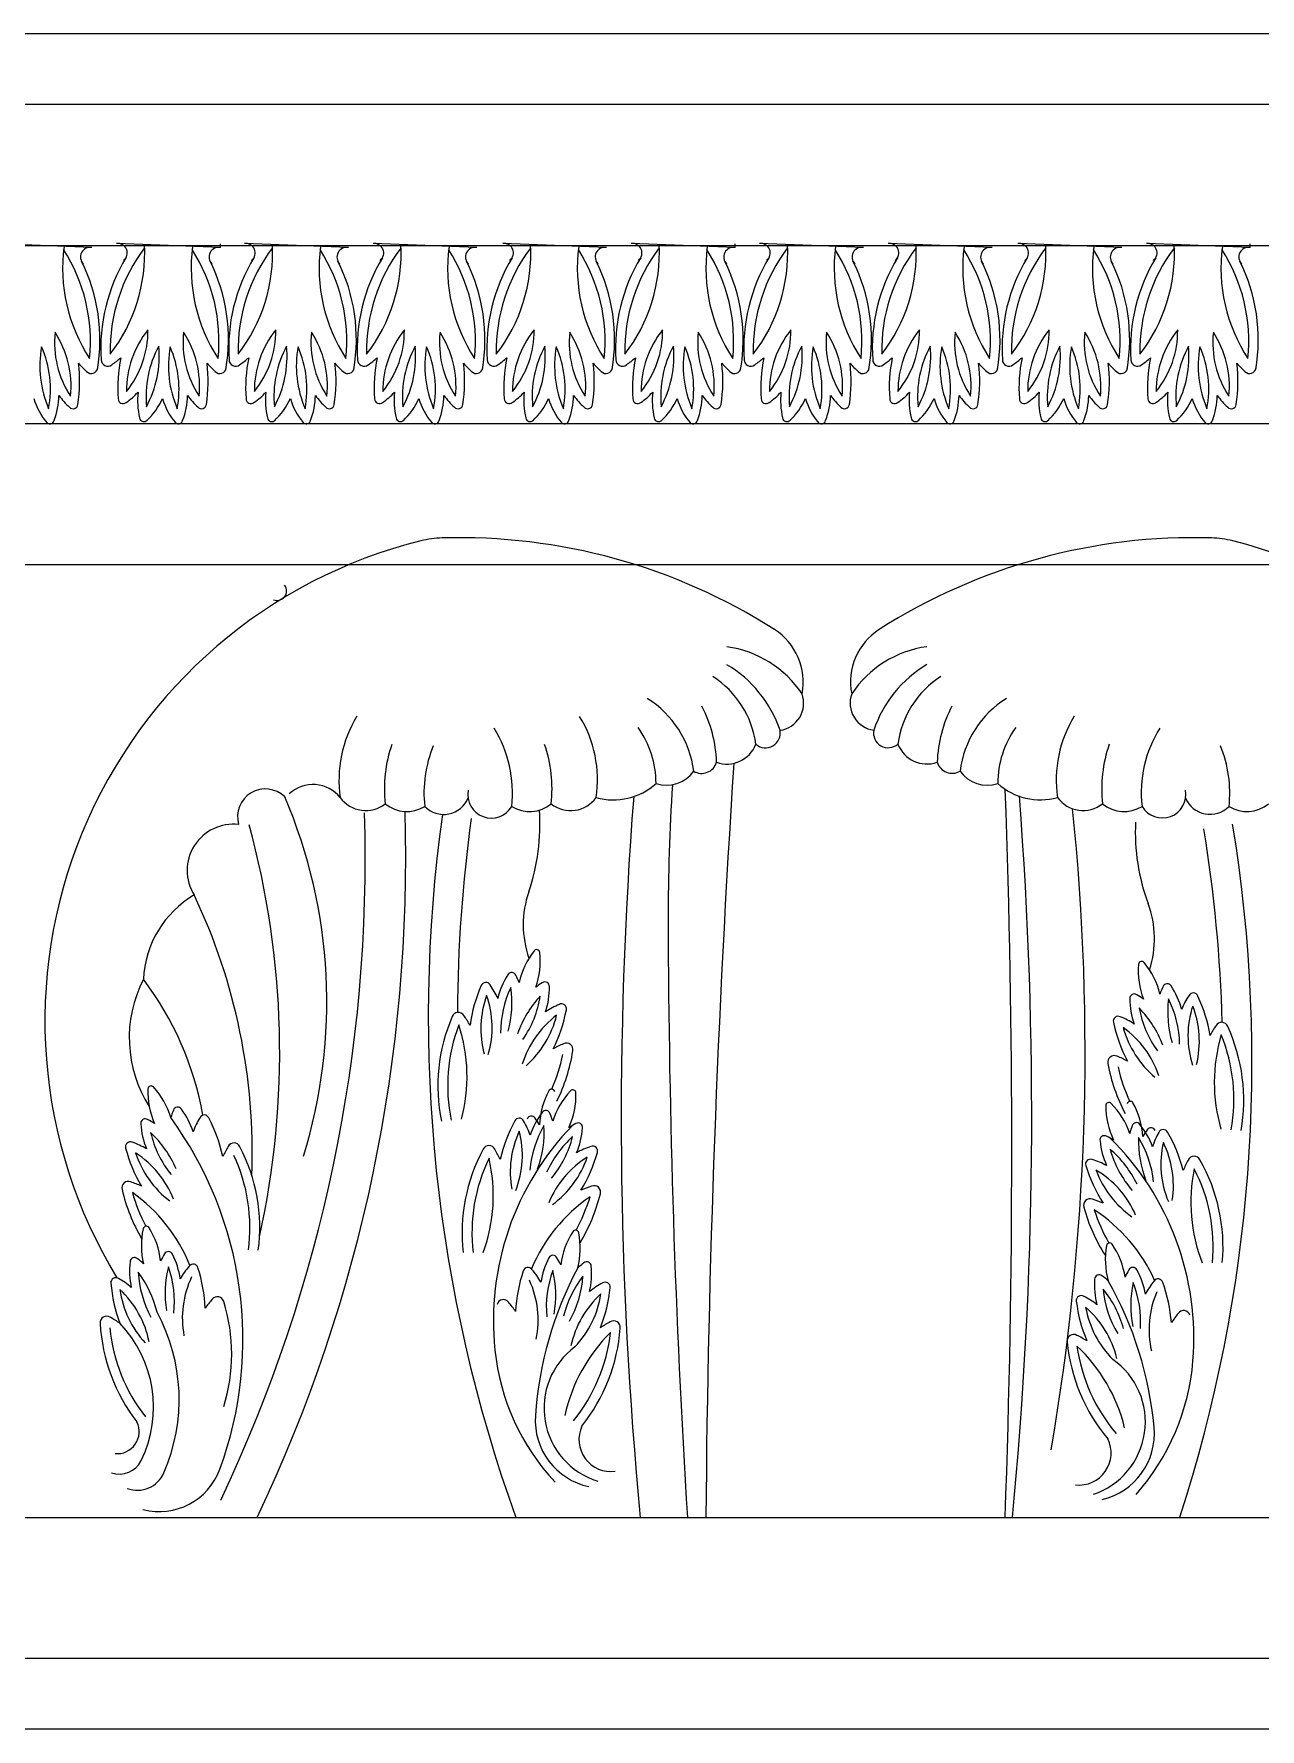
# Model space of a CAD drawing. Header units: millimetres. Extents: x 1155 to 2227, y 540 to 1342.
# Drawn here: x 1205.13 to 1213.81, y 1127.78 to 1139.79 of the extents above; entities that cross this region are included whole.
import ezdxf

# ---------------------------------------------------------------- set-up
doc = ezdxf.new("R2010")
doc.units = ezdxf.units.MM

msp = doc.modelspace()

# ---------------------------------------------------------------- linework, layer by layer
at = {"color": 0}
for p, q in [((1286.8599, 1139.79286), (1195.524, 1139.79286)), ((1286.8599, 1139.29286), (1195.524, 1139.29286)), ((1205.54381, 1138.27929), (1204.80847, 1138.30854)), ((1206.45395, 1138.27929), (1205.71862, 1138.30854)), ((1206.45395, 1138.27929), (1206.45395, 1138.30549)), ((1207.3594, 1138.27929), (1206.62406, 1138.30854)), ((1208.26955, 1138.27929), (1207.53421, 1138.30854)), ((1209.18782, 1138.27929), (1208.45249, 1138.30854)), ((1210.09797, 1138.27929), (1209.36263, 1138.30854)), ((1210.09797, 1138.27929), (1210.09797, 1138.30549)), ((1211.00638, 1138.27929), (1210.27105, 1138.30854)), ((1211.91653, 1138.27929), (1211.18119, 1138.30854)), ((1212.83481, 1138.27929), (1212.09947, 1138.30854)), ((1213.74496, 1138.27929), (1213.00962, 1138.30854)), ((1213.74496, 1138.27929), (1213.74496, 1138.30549)), ((1191.18811, 1138.29286), (1286.8599, 1138.29286)), ((1286.56671, 1137.03106), (1195.524, 1137.03106)), ((1285.37335, 1136.03106), (1195.524, 1136.03106)), ((1193.524, 1129.28421), (1284.524, 1129.28421)), ((1284.524, 1128.28421), (1195.524, 1128.28421)), ((1284.524, 1127.78421), (1195.524, 1127.78421))]:
    msp.add_line(p, q, dxfattribs=at)
for centre, radius, start, end in [((1204.74415, 1138.24108), 1.17348, 322.338153, 2.911539), ((1205.72645, 1138.24135), 0.06764, 308.808269, 96.651525), ((1205.6496, 1138.24108), 1.17348, 322.338153, 2.911539), ((1206.6319, 1138.24135), 0.06764, 308.808269, 96.651525), ((1206.55974, 1138.24108), 1.17348, 322.338153, 2.911539), ((1207.54205, 1138.24135), 0.06764, 308.808269, 96.651525), ((1207.47802, 1138.24108), 1.17348, 322.338153, 2.911539), ((1208.46032, 1138.24135), 0.06764, 308.808269, 96.651525), ((1208.38817, 1138.24108), 1.17348, 322.338153, 2.911539), ((1209.37047, 1138.24135), 0.06764, 308.808269, 96.651525), ((1209.29658, 1138.24108), 1.17348, 322.338153, 2.911539), ((1210.27888, 1138.24135), 0.06764, 308.808269, 96.651525), ((1210.20673, 1138.24108), 1.17348, 322.338153, 2.911539), ((1211.18903, 1138.24135), 0.06764, 308.808269, 96.651525), ((1211.125, 1138.24108), 1.17348, 322.338153, 2.911539), ((1212.1073, 1138.24135), 0.06764, 308.808269, 96.651525), ((1212.03515, 1138.24108), 1.17348, 322.338153, 2.911539), ((1213.01745, 1138.24135), 0.06764, 308.808269, 96.651525), ((1206.50984, 1138.13466), 1.17348, 172.533501, 213.106886), ((1204.33094, 1137.61656), 1.20222, 354.134464, 32.616414), ((1205.53066, 1138.21294), 0.06764, 78.793514, 226.636771), ((1204.35444, 1137.62784), 1.24608, 350.212577, 26.491345), ((1206.85249, 1137.56469), 1.24608, 148.953694, 183.710827), ((1206.87502, 1137.55158), 1.20222, 142.828625, 181.310575), ((1207.41999, 1138.13466), 1.17348, 172.533501, 213.106886), ((1205.24109, 1137.61656), 1.20222, 354.134464, 32.616414), ((1206.44081, 1138.21294), 0.06764, 78.793514, 226.636771), ((1205.26459, 1137.62784), 1.24608, 350.212577, 26.491345), ((1207.75793, 1137.56469), 1.24608, 148.953694, 183.710827), ((1207.78046, 1137.55158), 1.20222, 142.828625, 181.310575), ((1208.32543, 1138.13466), 1.17348, 172.533501, 213.106886), ((1206.14654, 1137.61656), 1.20222, 354.134464, 32.616414), ((1207.34625, 1138.21294), 0.06764, 78.793514, 226.636771), ((1206.17004, 1137.62784), 1.24608, 350.212577, 26.491345), ((1208.66808, 1137.56469), 1.24608, 148.953694, 183.710827), ((1208.69061, 1137.55158), 1.20222, 142.828625, 181.310575), ((1209.23558, 1138.13466), 1.17348, 172.533501, 213.106886), ((1207.05669, 1137.61656), 1.20222, 354.134464, 32.616414), ((1208.2564, 1138.21294), 0.06764, 78.793514, 226.636771), ((1207.08018, 1137.62784), 1.24608, 350.212577, 26.491345), ((1209.58636, 1137.56469), 1.24608, 148.953694, 183.710827), ((1209.60889, 1137.55158), 1.20222, 142.828625, 181.310575), ((1210.15386, 1138.13466), 1.17348, 172.533501, 213.106886), ((1207.97496, 1137.61656), 1.20222, 354.134464, 32.616414), ((1209.17468, 1138.21294), 0.06764, 78.793514, 226.636771), ((1207.99846, 1137.62784), 1.24608, 350.212577, 26.491345), ((1210.49651, 1137.56469), 1.24608, 148.953694, 183.710827), ((1210.51903, 1137.55158), 1.20222, 142.828625, 181.310575), ((1211.064, 1138.13466), 1.17348, 172.533501, 213.106886), ((1208.88511, 1137.61656), 1.20222, 354.134464, 32.616414), ((1210.08483, 1138.21294), 0.06764, 78.793514, 226.636771), ((1208.90861, 1137.62784), 1.24608, 350.212577, 26.491345), ((1211.40492, 1137.56469), 1.24608, 148.953694, 183.710827), ((1211.42745, 1137.55158), 1.20222, 142.828625, 181.310575), ((1211.97242, 1138.13466), 1.17348, 172.533501, 213.106886), ((1209.79352, 1137.61656), 1.20222, 354.134464, 32.616414), ((1210.99324, 1138.21294), 0.06764, 78.793514, 226.636771), ((1209.81702, 1137.62784), 1.24608, 350.212577, 26.491345), ((1212.31507, 1137.56469), 1.24608, 148.953694, 183.710827), ((1212.33759, 1137.55158), 1.20222, 142.828625, 181.310575), ((1212.88256, 1138.13466), 1.17348, 172.533501, 213.106886), ((1210.70367, 1137.61656), 1.20222, 354.134464, 32.616414), ((1211.90339, 1138.21294), 0.06764, 78.793514, 226.636771), ((1210.72717, 1137.62784), 1.24608, 350.212577, 26.491345), ((1213.23334, 1137.56469), 1.24608, 148.953694, 183.710827), ((1213.25587, 1137.55158), 1.20222, 142.828625, 181.310575), ((1213.80084, 1138.13466), 1.17348, 172.533501, 213.106886), ((1211.62195, 1137.61656), 1.20222, 354.134464, 32.616414), ((1212.82166, 1138.21294), 0.06764, 78.793514, 226.636771), ((1211.64544, 1137.62784), 1.24608, 350.212577, 26.491345), ((1214.14349, 1137.56469), 1.24608, 148.953694, 183.710827), ((1214.16602, 1137.55158), 1.20222, 142.828625, 181.310575), ((1214.71099, 1138.13466), 1.17348, 172.533501, 213.106886), ((1212.53209, 1137.61656), 1.20222, 354.134464, 32.616414), ((1213.73181, 1138.21294), 0.06764, 78.793514, 226.636771), ((1212.55559, 1137.62784), 1.24608, 350.212577, 26.491345), ((1205.96582, 1137.60614), 0.6872, 173.917899, 213.454547), ((1204.69551, 1137.2968), 0.70041, 354.305939, 33.066507), ((1206.47712, 1137.26398), 0.68897, 141.194716, 180.264169), ((1205.26697, 1137.68707), 0.67331, 320.721264, 0.73762), ((1206.67409, 1137.22481), 0.74727, 151.615017, 185.582713), ((1205.26446, 1137.50907), 0.75554, 331.806464, 5.391265), ((1206.87597, 1137.60614), 0.6872, 173.917899, 213.454547), ((1205.60566, 1137.2968), 0.70041, 354.305939, 33.066507), ((1206.17241, 1137.68707), 0.67331, 320.721264, 0.73762), ((1207.38256, 1137.26398), 0.68897, 141.194716, 180.264169), ((1207.57953, 1137.22481), 0.74727, 151.615017, 185.582713), ((1206.1699, 1137.50907), 0.75554, 331.806464, 5.391265), ((1207.78141, 1137.60614), 0.6872, 173.917899, 213.454547), ((1206.51111, 1137.2968), 0.70041, 354.305939, 33.066507), ((1207.08256, 1137.68707), 0.67331, 320.721264, 0.73762), ((1208.29271, 1137.26398), 0.68897, 141.194716, 180.264169), ((1208.48968, 1137.22481), 0.74727, 151.615017, 185.582713), ((1207.08005, 1137.50907), 0.75554, 331.806464, 5.391265), ((1208.69156, 1137.60614), 0.6872, 173.917899, 213.454547), ((1207.42126, 1137.2968), 0.70041, 354.305939, 33.066507), ((1209.21099, 1137.26398), 0.68897, 141.194716, 180.264169), ((1208.00084, 1137.68707), 0.67331, 320.721264, 0.73762), ((1209.40796, 1137.22481), 0.74727, 151.615017, 185.582713), ((1207.99832, 1137.50907), 0.75554, 331.806464, 5.391265), ((1209.60984, 1137.60614), 0.6872, 173.917899, 213.454547), ((1208.33953, 1137.2968), 0.70041, 354.305939, 33.066507), ((1210.12114, 1137.26398), 0.68897, 141.194716, 180.264169), ((1208.91098, 1137.68707), 0.67331, 320.721264, 0.73762), ((1210.31811, 1137.22481), 0.74727, 151.615017, 185.582713), ((1208.90847, 1137.50907), 0.75554, 331.806464, 5.391265), ((1210.51999, 1137.60614), 0.6872, 173.917899, 213.454547), ((1209.24968, 1137.2968), 0.70041, 354.305939, 33.066507), ((1211.02955, 1137.26398), 0.68897, 141.194716, 180.264169), ((1209.8194, 1137.68707), 0.67331, 320.721264, 0.73762), ((1211.22652, 1137.22481), 0.74727, 151.615017, 185.582713), ((1209.81689, 1137.50907), 0.75554, 331.806464, 5.391265), ((1211.4284, 1137.60614), 0.6872, 173.917899, 213.454547), ((1210.15809, 1137.2968), 0.70041, 354.305939, 33.066507), ((1211.9397, 1137.26398), 0.68897, 141.194716, 180.264169), ((1210.72955, 1137.68707), 0.67331, 320.721264, 0.73762), ((1212.13667, 1137.22481), 0.74727, 151.615017, 185.582713), ((1210.72703, 1137.50907), 0.75554, 331.806464, 5.391265), ((1212.33855, 1137.60614), 0.6872, 173.917899, 213.454547), ((1211.06824, 1137.2968), 0.70041, 354.305939, 33.066507), ((1212.85797, 1137.26398), 0.68897, 141.194716, 180.264169), ((1211.64782, 1137.68707), 0.67331, 320.721264, 0.73762), ((1213.05494, 1137.22481), 0.74727, 151.615017, 185.582713), ((1211.64531, 1137.50907), 0.75554, 331.806464, 5.391265), ((1213.25682, 1137.60614), 0.6872, 173.917899, 213.454547), ((1211.98652, 1137.2968), 0.70041, 354.305939, 33.066507), ((1213.76812, 1137.26398), 0.68897, 141.194716, 180.264169), ((1212.55797, 1137.68707), 0.67331, 320.721264, 0.73762), ((1213.96509, 1137.22481), 0.74727, 151.615017, 185.582713), ((1212.55546, 1137.50907), 0.75554, 331.806464, 5.391265), ((1214.16697, 1137.60614), 0.6872, 173.917899, 213.454547), ((1212.89666, 1137.2968), 0.70041, 354.305939, 33.066507), ((1205.94728, 1137.44116), 0.77193, 169.883681, 203.126708), ((1204.49773, 1137.27588), 0.7524, 349.439058, 23.57133), ((1205.65464, 1137.48416), 0.04562, 180.140306, 310.20326), ((1205.30749, 1137.99913), 0.66642, 304.40951, 311.393385), ((1206.7781, 1137.28681), 1.05163, 168.349147, 184.310128), ((1206.85743, 1137.44116), 0.77193, 169.883681, 203.126708), ((1205.40787, 1137.27588), 0.7524, 349.439058, 23.57133), ((1206.56009, 1137.48416), 0.04562, 180.140306, 310.20326), ((1206.21293, 1137.99913), 0.66642, 304.40951, 311.393385), ((1207.68355, 1137.28681), 1.05163, 168.349147, 184.310128), ((1207.76287, 1137.44116), 0.77193, 169.883681, 203.126708), ((1206.31332, 1137.27588), 0.7524, 349.439058, 23.57133), ((1207.47024, 1137.48416), 0.04562, 180.140306, 310.20326), ((1207.12308, 1137.99913), 0.66642, 304.40951, 311.393385), ((1208.5937, 1137.28681), 1.05163, 168.349147, 184.310128), ((1208.67302, 1137.44116), 0.77193, 169.883681, 203.126708), ((1207.22347, 1137.27588), 0.7524, 349.439058, 23.57133), ((1208.38851, 1137.48416), 0.04562, 180.140306, 310.20326), ((1208.04136, 1137.99913), 0.66642, 304.40951, 311.393385), ((1209.51197, 1137.28681), 1.05163, 168.349147, 184.310128), ((1209.59129, 1137.44116), 0.77193, 169.883681, 203.126708), ((1208.14174, 1137.27588), 0.7524, 349.439058, 23.57133), ((1209.29866, 1137.48416), 0.04562, 180.140306, 310.20326), ((1208.95151, 1137.99913), 0.66642, 304.40951, 311.393385), ((1210.42212, 1137.28681), 1.05163, 168.349147, 184.310128), ((1210.50144, 1137.44116), 0.77193, 169.883681, 203.126708), ((1209.05189, 1137.27588), 0.7524, 349.439058, 23.57133), ((1210.20707, 1137.48416), 0.04562, 180.140306, 310.20326), ((1209.85992, 1137.99913), 0.66642, 304.40951, 311.393385), ((1211.33053, 1137.28681), 1.05163, 168.349147, 184.310128), ((1211.40986, 1137.44116), 0.77193, 169.883681, 203.126708), ((1209.96031, 1137.27588), 0.7524, 349.439058, 23.57133), ((1211.11722, 1137.48416), 0.04562, 180.140306, 310.20326), ((1210.77007, 1137.99913), 0.66642, 304.40951, 311.393385), ((1212.24068, 1137.28681), 1.05163, 168.349147, 184.310128), ((1212.32, 1137.44116), 0.77193, 169.883681, 203.126708), ((1210.87045, 1137.27588), 0.7524, 349.439058, 23.57133), ((1212.03549, 1137.48416), 0.04562, 180.140306, 310.20326), ((1211.68834, 1137.99913), 0.66642, 304.40951, 311.393385), ((1213.15896, 1137.28681), 1.05163, 168.349147, 184.310128), ((1213.23828, 1137.44116), 0.77193, 169.883681, 203.126708), ((1211.78873, 1137.27588), 0.7524, 349.439058, 23.57133), ((1212.94564, 1137.48416), 0.04562, 180.140306, 310.20326), ((1212.59849, 1137.99913), 0.66642, 304.40951, 311.393385), ((1214.06911, 1137.28681), 1.05163, 168.349147, 184.310128), ((1214.14843, 1137.44116), 0.77193, 169.883681, 203.126708), ((1212.69888, 1137.27588), 0.7524, 349.439058, 23.57133), ((1204.40281, 1137.3319), 1.05396, 351.004558, 6.94786), ((1205.9508, 1137.89797), 0.66642, 221.155078, 228.138953), ((1205.5398, 1137.43237), 0.04562, 222.345203, 352.408157), ((1205.31296, 1137.3319), 1.05396, 351.004558, 6.94786), ((1206.86095, 1137.89797), 0.66642, 221.155078, 228.138953), ((1206.44994, 1137.43237), 0.04562, 222.345203, 352.408157), ((1206.21841, 1137.3319), 1.05396, 351.004558, 6.94786), ((1207.7664, 1137.89797), 0.66642, 221.155078, 228.138953), ((1207.35539, 1137.43237), 0.04562, 222.345203, 352.408157), ((1207.12856, 1137.3319), 1.05396, 351.004558, 6.94786), ((1208.67654, 1137.89797), 0.66642, 221.155078, 228.138953), ((1208.26554, 1137.43237), 0.04562, 222.345203, 352.408157), ((1208.04683, 1137.3319), 1.05396, 351.004558, 6.94786), ((1209.59482, 1137.89797), 0.66642, 221.155078, 228.138953), ((1209.18381, 1137.43237), 0.04562, 222.345203, 352.408157), ((1208.95698, 1137.3319), 1.05396, 351.004558, 6.94786), ((1210.50497, 1137.89797), 0.66642, 221.155078, 228.138953), ((1210.09396, 1137.43237), 0.04562, 222.345203, 352.408157), ((1209.86539, 1137.3319), 1.05396, 351.004558, 6.94786), ((1211.41338, 1137.89797), 0.66642, 221.155078, 228.138953), ((1211.00237, 1137.43237), 0.04562, 222.345203, 352.408157), ((1210.77554, 1137.3319), 1.05396, 351.004558, 6.94786), ((1212.32353, 1137.89797), 0.66642, 221.155078, 228.138953), ((1211.91252, 1137.43237), 0.04562, 222.345203, 352.408157), ((1211.69382, 1137.3319), 1.05396, 351.004558, 6.94786), ((1213.2418, 1137.89797), 0.66642, 221.155078, 228.138953), ((1212.8308, 1137.43237), 0.04562, 222.345203, 352.408157), ((1212.60396, 1137.3319), 1.05396, 351.004558, 6.94786), ((1214.15195, 1137.89797), 0.66642, 221.155078, 228.138953), ((1213.74095, 1137.43237), 0.04562, 222.345203, 352.408157), ((1204.77384, 1137.24289), 0.53677, 339.312055, 358.798967), ((1205.71815, 1137.52083), 0.49982, 215.351903, 228.138953), ((1205.5033, 1137.59409), 0.49982, 304.40951, 317.19656), ((1206.40359, 1137.19603), 0.53677, 173.749497, 193.236408), ((1205.68399, 1137.24289), 0.53677, 339.312055, 358.798967), ((1206.6283, 1137.52083), 0.49982, 215.351903, 228.138953), ((1206.40875, 1137.59409), 0.49982, 304.40951, 317.19656), ((1207.30903, 1137.19603), 0.53677, 173.749497, 193.236408), ((1206.58944, 1137.24289), 0.53677, 339.312055, 358.798967), ((1207.53374, 1137.52083), 0.49982, 215.351903, 228.138953), ((1207.31889, 1137.59409), 0.49982, 304.40951, 317.19656), ((1208.21918, 1137.19603), 0.53677, 173.749497, 193.236408), ((1207.49959, 1137.24289), 0.53677, 339.312055, 358.798967), ((1208.44389, 1137.52083), 0.49982, 215.351903, 228.138953), ((1208.23717, 1137.59409), 0.49982, 304.40951, 317.19656), ((1209.13746, 1137.19603), 0.53677, 173.749497, 193.236408), ((1208.41786, 1137.24289), 0.53677, 339.312055, 358.798967), ((1209.36217, 1137.52083), 0.49982, 215.351903, 228.138953), ((1209.14732, 1137.59409), 0.49982, 304.40951, 317.19656), ((1210.0476, 1137.19603), 0.53677, 173.749497, 193.236408), ((1209.32801, 1137.24289), 0.53677, 339.312055, 358.798967), ((1210.27232, 1137.52083), 0.49982, 215.351903, 228.138953), ((1210.05573, 1137.59409), 0.49982, 304.40951, 317.19656), ((1210.95602, 1137.19603), 0.53677, 173.749497, 193.236408), ((1210.23642, 1137.24289), 0.53677, 339.312055, 358.798967), ((1211.18073, 1137.52083), 0.49982, 215.351903, 228.138953), ((1210.96588, 1137.59409), 0.49982, 304.40951, 317.19656), ((1211.86616, 1137.19603), 0.53677, 173.749497, 193.236408), ((1211.14657, 1137.24289), 0.53677, 339.312055, 358.798967), ((1212.09088, 1137.52083), 0.49982, 215.351903, 228.138953), ((1211.88415, 1137.59409), 0.49982, 304.40951, 317.19656), ((1212.78444, 1137.19603), 0.53677, 173.749497, 193.236408), ((1212.06484, 1137.24289), 0.53677, 339.312055, 358.798967), ((1213.00915, 1137.52083), 0.49982, 215.351903, 228.138953), ((1212.7943, 1137.59409), 0.49982, 304.40951, 317.19656), ((1213.69459, 1137.19603), 0.53677, 173.749497, 193.236408), ((1212.97499, 1137.24289), 0.53677, 339.312055, 358.798967), ((1213.9193, 1137.52083), 0.49982, 215.351903, 228.138953), ((1205.57368, 1137.33568), 0.45817, 195.896322, 220.278176), ((1205.4099, 1137.17163), 0.03421, 222.345203, 352.408157), ((1205.76366, 1137.20786), 0.03421, 180.140306, 310.20326), ((1205.62254, 1137.39177), 0.45817, 312.270287, 336.652142), ((1206.48383, 1137.33568), 0.45817, 195.896322, 220.278176), ((1206.32004, 1137.17163), 0.03421, 222.345203, 352.408157), ((1206.66911, 1137.20786), 0.03421, 180.140306, 310.20326), ((1206.52798, 1137.39177), 0.45817, 312.270287, 336.652142), ((1207.38928, 1137.33568), 0.45817, 195.896322, 220.278176), ((1207.22549, 1137.17163), 0.03421, 222.345203, 352.408157), ((1207.57926, 1137.20786), 0.03421, 180.140306, 310.20326), ((1207.43813, 1137.39177), 0.45817, 312.270287, 336.652142), ((1208.29942, 1137.33568), 0.45817, 195.896322, 220.278176), ((1208.13564, 1137.17163), 0.03421, 222.345203, 352.408157), ((1208.49753, 1137.20786), 0.03421, 180.140306, 310.20326), ((1208.35641, 1137.39177), 0.45817, 312.270287, 336.652142), ((1209.2177, 1137.33568), 0.45817, 195.896322, 220.278176), ((1209.05391, 1137.17163), 0.03421, 222.345203, 352.408157), ((1209.40768, 1137.20786), 0.03421, 180.140306, 310.20326), ((1209.26655, 1137.39177), 0.45817, 312.270287, 336.652142), ((1210.12785, 1137.33568), 0.45817, 195.896322, 220.278176), ((1209.96406, 1137.17163), 0.03421, 222.345203, 352.408157), ((1210.31609, 1137.20786), 0.03421, 180.140306, 310.20326), ((1210.17497, 1137.39177), 0.45817, 312.270287, 336.652142), ((1211.03626, 1137.33568), 0.45817, 195.896322, 220.278176), ((1210.87247, 1137.17163), 0.03421, 222.345203, 352.408157), ((1211.22624, 1137.20786), 0.03421, 180.140306, 310.20326), ((1211.08511, 1137.39177), 0.45817, 312.270287, 336.652142), ((1211.94641, 1137.33568), 0.45817, 195.896322, 220.278176), ((1211.78262, 1137.17163), 0.03421, 222.345203, 352.408157), ((1212.14452, 1137.20786), 0.03421, 180.140306, 310.20326), ((1212.00339, 1137.39177), 0.45817, 312.270287, 336.652142), ((1212.86468, 1137.33568), 0.45817, 195.896322, 220.278176), ((1212.7009, 1137.17163), 0.03421, 222.345203, 352.408157), ((1213.05467, 1137.20786), 0.03421, 180.140306, 310.20326), ((1212.91354, 1137.39177), 0.45817, 312.270287, 336.652142), ((1213.77483, 1137.33568), 0.45817, 195.896322, 220.278176), ((1213.61104, 1137.17163), 0.03421, 222.345203, 352.408157), ((1205.2459, 1137.06206), 0.03136, 213.63476, 343.697714), ((1205.91207, 1137.07795), 0.03136, 188.85075, 318.913704), ((1206.15605, 1137.06206), 0.03136, 213.63476, 343.697714), ((1206.81751, 1137.07795), 0.03136, 188.85075, 318.913704), ((1207.06149, 1137.06206), 0.03136, 213.63476, 343.697714), ((1207.72766, 1137.07795), 0.03136, 188.85075, 318.913704), ((1207.97164, 1137.06206), 0.03136, 213.63476, 343.697714), ((1208.64594, 1137.07795), 0.03136, 188.85075, 318.913704), ((1208.88992, 1137.06206), 0.03136, 213.63476, 343.697714), ((1209.55608, 1137.07795), 0.03136, 188.85075, 318.913704), ((1209.80006, 1137.06206), 0.03136, 213.63476, 343.697714), ((1210.4645, 1137.07795), 0.03136, 188.85075, 318.913704), ((1210.70848, 1137.06206), 0.03136, 213.63476, 343.697714), ((1211.37465, 1137.07795), 0.03136, 188.85075, 318.913704), ((1211.61862, 1137.06206), 0.03136, 213.63476, 343.697714), ((1212.29292, 1137.07795), 0.03136, 188.85075, 318.913704), ((1212.5369, 1137.06206), 0.03136, 213.63476, 343.697714), ((1213.20307, 1137.07795), 0.03136, 188.85075, 318.913704), ((1213.44705, 1137.06206), 0.03136, 213.63476, 343.697714), ((1208.71325, 1132.80106), 3.50253, 103.872133, 211.314731), ((1208.04475, 1135.50798), 0.71429, 91.71167, 103.872133), ((1208.14723, 1132.0785), 4.1453, 57.468822, 91.71167), ((1213.34718, 1132.07889), 4.1453, 88.28086, 122.523708), ((1213.45011, 1135.50837), 0.71429, 76.120397, 88.28086), ((1212.78223, 1132.80008), 3.50253, 330.719408, 76.143498), ((1206.85385, 1135.84669), 0.06764, 248.75683, 36.600086), ((1210.1398, 1135.20245), 0.43999, 348.837734, 57.468822), ((1211.35502, 1135.2031), 0.43999, 122.523708, 191.154797), ((1209.93437, 1134.69301), 0.76543, 33.66095, 82.134642), ((1211.56039, 1134.69364), 0.76543, 97.857888, 146.331581), ((1209.59592, 1134.58061), 0.86593, 18.800476, 59.215955), ((1211.89882, 1134.58119), 0.86593, 120.776575, 161.192055), ((1209.57567, 1134.67253), 0.67467, 7.513651, 57.266952), ((1211.91908, 1134.67312), 0.67467, 122.725578, 172.478879), ((1209.09743, 1134.48149), 0.71238, 7.118073, 57.939698), ((1210.38889, 1135.05178), 0.19396, 277.930652, 19.733093), ((1211.10591, 1135.05247), 0.19396, 160.259437, 262.061879), ((1212.3973, 1134.48201), 0.71238, 122.052832, 172.874457), ((1208.15731, 1134.50809), 0.86437, 148.583109, 188.315462), ((1208.25885, 1134.50809), 0.86437, 351.677068, 31.409422), ((1209.05688, 1134.60665), 0.90971, 1.6576, 27.702624), ((1212.43786, 1134.60717), 0.90971, 152.289906, 178.33493), ((1213.23587, 1134.5085), 0.86437, 148.583109, 188.315462), ((1207.65674, 1134.41703), 0.86472, 353.571106, 31.911079), ((1208.85063, 1134.47989), 0.6874, 0.206654, 35.531311), ((1210.31276, 1134.8402), 0.10471, 229.352041, 10.714685), ((1211.18201, 1134.84088), 0.10471, 169.277846, 310.640489), ((1212.64409, 1134.48038), 0.6874, 144.461219, 179.785876), ((1213.83797, 1134.41736), 0.86472, 148.081451, 186.421424), ((1208.583, 1134.44505), 0.9682, 161.005094, 186.310783), ((1208.7594, 1134.41696), 0.86472, 157.437126, 186.421424), ((1207.83315, 1134.4451), 0.9682, 353.681748, 18.987436), ((1210.03926, 1134.84088), 0.22037, 250.64105, 338.679466), ((1211.45551, 1134.84152), 0.22037, 201.313065, 289.35148), ((1213.66157, 1134.44545), 0.9682, 161.005094, 186.310783), ((1212.73531, 1134.41743), 0.86472, 353.571106, 22.555404), ((1209.86053, 1134.66472), 0.11034, 239.372379, 343.277458), ((1304.2743, 1128.46079), 94.38755, 176.2548623, 179.5003368), ((1211.63421, 1134.66534), 0.11034, 196.715073, 300.620151), ((1207.10887, 1134.22727), 0.24816, 38.893736, 132.507256), ((1209.23504, 1134.82088), 0.4543, 254.563726, 311.830525), ((1209.61208, 1134.70611), 0.23567, 251.685963, 324.654706), ((1223.31681, 1133.55344), 13.69335, 176.144135, 180.157895), ((1211.88267, 1134.70669), 0.23567, 215.337824, 288.306567), ((1212.25973, 1134.82141), 0.4543, 228.162006, 285.428804), ((1206.77143, 1134.24744), 0.19672, 45.803379, 196.083027), ((1203.51931, 1132.93588), 3.68744, 342.742766, 23.199498), ((1207.4828, 1134.51464), 0.22358, 216.044479, 308.069224), ((1207.77324, 1134.5249), 0.24079, 230.680474, 301.795727), ((1208.03438, 1134.45162), 0.18785, 224.375536, 337.612153), ((1208.37215, 1134.40492), 0.16695, 169.352637, 329.510019), ((1208.64292, 1134.52485), 0.24079, 238.196804, 309.312056), ((1208.93336, 1134.51455), 0.22358, 231.923306, 323.948051), ((1238.86525, 1132.10695), 29.57412, 175.572268, 185.477536), ((1139.89928, 1131.87511), 72.15709, 357.9425114, 2.0382012), ((1182.62349, 1132.12543), 29.57412, 354.491109, 4.396039), ((1212.56137, 1134.51505), 0.22358, 216.044479, 308.069224), ((1212.85181, 1134.52531), 0.24079, 230.680474, 301.795727), ((1213.12256, 1134.40534), 0.16695, 210.482511, 10.639893), ((1213.46034, 1134.452), 0.18785, 202.380377, 315.616994), ((1213.72149, 1134.52525), 0.24079, 238.196804, 309.312056), ((1196.87121, 1133.95216), 10.60765, 334.62864, 1.747899), ((1196.87121, 1133.95216), 10.89432, 334.62864, 1.747899), ((1218.35634, 1132.82622), 10.43086, 172.077132, 199.85191), ((1218.35634, 1132.82622), 10.22434, 172.077132, 179.802735), ((1207.26613, 1134.18801), 1.44966, 340.938395, 4.198587), ((1195.81481, 1132.58809), 16.76067, 350.293361, 5.876246), ((1206.54682, 1133.86605), 0.32882, 83.786763, 211.71386), ((1200.79709, 1132.58219), 6.07603, 347.546106, 15.354419), ((1214.3806, 1134.13807), 1.44966, 177.177641, 200.437833), ((1203.3263, 1132.51031), 10.43086, 341.985157, 9.299096), ((1203.3263, 1132.51031), 10.22434, 1.573494, 9.299096), ((1206.63996, 1133.0628), 0.73241, 120.603537, 177.427798), ((1202.43345, 1131.86965), 4.24526, 357.787954, 25.438997), ((1209.30739, 1133.4827), 0.71002, 160.938395, 199.490605), ((1212.35688, 1133.38393), 0.71002, 341.885623, 20.437833), ((1281.78032, 1133.71455), 72.15709, 180.1578953, 183.5203232), ((1209.12022, 1132.95064), 0.56533, 142.10586, 167.565792), ((1208.69185, 1133.28355), 0.02281, 73.884441, 141.119686), ((1208.15261, 1133.22565), 0.56533, 340.702455, 6.162387), ((1208.69204, 1133.2835), 0.02281, 7.148561, 74.383807), ((1208.51624, 1133.1125), 0.03136, 21.494651, 151.557605), ((1213.5175, 1133.15469), 0.56533, 175.213842, 200.673773), ((1212.97684, 1133.19957), 0.02281, 106.992422, 174.227667), ((1212.97703, 1133.19963), 0.02281, 40.256542, 107.491788), ((1212.55677, 1132.85652), 0.56533, 13.810436, 39.270368), ((1206.71384, 1132.68088), 0.90607, 152.755327, 212.527082), ((1204.12548, 1131.74267), 2.23809, 10.047923, 37.195572), ((1209.26211, 1132.62533), 1.05163, 156.098227, 172.059209), ((1208.33287, 1133.03987), 0.03421, 30.205095, 160.268049), ((1207.95807, 1132.76331), 0.49982, 23.211795, 35.998845), ((1208.93971, 1132.83644), 0.53677, 147.171947, 166.658858), ((1209.1849, 1132.71862), 0.74727, 154.825642, 180.337669), ((1207.76156, 1132.92349), 0.75554, 344.941576, 8.601891), ((1208.13825, 1132.91393), 0.45817, 20.230402, 27.288401), ((1208.96849, 1132.67797), 0.45817, 120.979846, 128.037845), ((1208.75143, 1133.04566), 0.03136, 356.710642, 126.773596), ((1208.24607, 1133.03359), 0.53677, 341.609389, 1.0963), ((1213.53934, 1132.84341), 0.45817, 154.087827, 161.145826), ((1213.15669, 1133.03284), 0.03136, 29.818623, 159.881577), ((1212.73997, 1132.74669), 0.53677, 14.71737, 34.204281), ((1208.9862, 1132.74777), 0.68897, 160.144187, 195.111926), ((1207.70424, 1132.75495), 0.67331, 343.368614, 19.687091), ((1209.28508, 1132.45332), 0.77193, 137.281648, 160.688561), ((1207.97487, 1133.0951), 0.7524, 325.544636, 350.969297), ((1209.04251, 1132.4551), 0.49982, 112.269402, 125.056452), ((1208.86919, 1132.88744), 0.03421, 348.000198, 118.063152), ((1212.92318, 1132.96037), 0.03136, 54.602633, 184.665587), ((1213.42868, 1132.96044), 0.53677, 180.279928, 199.76684), ((1212.71501, 1132.58758), 0.45817, 53.338383, 60.396383), ((1213.91569, 1132.86201), 0.75554, 172.774338, 196.434653), ((1212.49768, 1132.62302), 0.74727, 1.038559, 26.550586), ((1213.72308, 1132.69716), 0.49982, 145.377383, 158.164433), ((1213.97704, 1132.6949), 0.67331, 161.689137, 198.007615), ((1213.34175, 1132.96464), 0.03421, 21.108179, 151.171133), ((1212.69562, 1132.65693), 0.68897, 346.264303, 21.232042), ((1212.42274, 1132.52791), 1.05163, 9.31702, 25.278002), ((1209.23901, 1132.3386), 1.24608, 156.697529, 191.454661), ((1208.13752, 1132.81613), 0.04562, 30.205095, 160.268049), ((1207.63778, 1132.44738), 0.66642, 29.01497, 35.998845), ((1209.24723, 1132.29168), 0.6872, 126.953808, 162.900287), ((1208.1542, 1133.00906), 0.70041, 311.423814, 346.102416), ((1207.86667, 1133.07414), 1.05396, 333.460495, 349.403797), ((1212.80925, 1132.79937), 0.03421, 63.313076, 193.37603), ((1213.80699, 1133.01009), 1.05396, 191.972431, 207.915733), ((1212.64636, 1132.36299), 0.49982, 56.319776, 69.106826), ((1212.4039, 1132.35539), 0.77193, 20.687667, 44.094581), ((1213.69832, 1133.02845), 0.7524, 190.406932, 215.831593), ((1213.54242, 1132.74565), 0.04562, 21.108179, 151.171133), ((1209.26463, 1132.3434), 1.20222, 159.09778, 191.798727), ((1207.02593, 1132.40833), 1.17348, 344.995195, 18.070202), ((1213.52111, 1132.93813), 0.70041, 195.273813, 229.952415), ((1212.44562, 1132.1947), 0.6872, 18.475941, 54.422421), ((1214.05087, 1132.38901), 0.66642, 145.377383, 152.361258), ((1214.66348, 1132.36467), 1.17348, 163.306027, 196.381033), ((1212.42699, 1132.24599), 1.20222, 349.577502, 22.278449), ((1212.45271, 1132.24181), 1.24608, 349.921567, 24.6787), ((1207.69455, 1132.80264), 1.20715, 336.299282, 348.554398), ((1209.13523, 1132.02178), 0.66642, 112.269402, 119.253277), ((1207.71396, 1132.78411), 1.25016, 333.783075, 351.009886), ((1208.90414, 1132.59824), 0.04562, 348.000198, 118.063152), ((1212.78125, 1132.50942), 0.04562, 63.313076, 193.37603), ((1212.56407, 1131.92757), 0.66642, 62.122951, 69.106826), ((1213.96662, 1132.72382), 1.25016, 190.366342, 207.593153), ((1213.98559, 1132.74281), 1.20715, 192.82183, 205.076946), ((1206.5054, 1132.29863), 0.56533, 177.968002, 203.427934), ((1205.96321, 1132.31748), 0.02281, 109.746582, 176.981828), ((1205.96339, 1132.31754), 0.02281, 43.010703, 110.245948), ((1205.56011, 1131.95464), 0.56533, 16.564597, 42.024528), ((1209.27771, 1132.04121), 0.56533, 152.10586, 177.565792), ((1208.79804, 1132.29468), 0.02281, 83.884441, 151.119686), ((1208.79824, 1132.29466), 0.02281, 17.148561, 84.383807), ((1209.3457, 1131.92049), 0.56533, 137.10586, 162.565792), ((1208.94797, 1132.28947), 0.02281, 68.884441, 136.119686), ((1208.94816, 1132.2894), 0.02281, 2.148561, 69.383807), ((1206.15086, 1132.15958), 0.03136, 32.572783, 162.635737), ((1205.74837, 1131.85374), 0.53677, 17.47153, 36.958442), ((1208.40574, 1132.27879), 0.56533, 335.702455, 1.162387), ((1212.74467, 1132.19961), 0.02281, 111.992422, 179.227667), ((1213.28718, 1132.20203), 0.56533, 180.213842, 205.673773), ((1212.74485, 1132.19968), 0.02281, 45.256542, 112.491788), ((1212.3561, 1131.82126), 0.56533, 18.810436, 44.270368), ((1212.89442, 1132.20847), 0.02281, 96.992422, 164.227667), ((1212.89461, 1132.20849), 0.02281, 30.256542, 97.491788), ((1212.42117, 1131.94358), 0.56533, 3.810436, 29.270368), ((1205.9211, 1132.07598), 0.03136, 57.356793, 187.419747), ((1206.42602, 1132.10034), 0.53677, 183.034089, 202.521), ((1205.73109, 1131.69361), 0.45817, 56.092544, 63.150543), ((1206.54217, 1131.98876), 0.45817, 156.841987, 163.899987), ((1203.93929, 1130.54416), 2.67345, 339.884833, 36.006533), ((1206.73273, 1131.8515), 0.49982, 148.131544, 160.918594), ((1206.33899, 1132.10035), 0.03421, 23.86234, 153.925294), ((1205.44202, 1131.61996), 1.05163, 12.07118, 28.032162), ((1210.37998, 1130.67648), 1.9938, 136.026944, 185.959917), ((1209.4587, 1131.58406), 1.05163, 151.098227, 167.059209), ((1208.56913, 1132.07801), 0.03421, 25.205095, 155.268049), ((1208.17165, 1131.83516), 0.49982, 18.211795, 30.998845), ((1208.65481, 1132.09573), 0.03136, 31.494651, 161.557605), ((1209.38992, 1131.68372), 0.74727, 149.825642, 175.337669), ((1209.15593, 1131.82246), 0.53677, 142.171947, 161.658858), ((1208.31703, 1131.83455), 0.45817, 30.230402, 37.288401), ((1207.98985, 1132.01186), 0.75554, 339.941576, 3.601891), ((1208.75813, 1132.13437), 0.03136, 16.494651, 146.557605), ((1208.36427, 1131.96951), 0.45817, 15.230402, 22.288401), ((1209.17078, 1131.66208), 0.45817, 115.979846, 123.037845), ((1208.98659, 1132.04729), 0.03136, 351.710642, 121.773596), ((1213.33607, 1131.89383), 0.45817, 159.087827, 166.145826), ((1212.93836, 1132.04919), 0.03136, 34.818623, 164.881577), ((1212.54817, 1131.72781), 0.53677, 19.71737, 39.204281), ((1205.81504, 1131.90969), 0.03421, 66.067237, 196.130191), ((1205.67331, 1131.46598), 0.49982, 59.073937, 71.860987), ((1205.4315, 1131.44674), 0.77193, 23.441828, 46.848741), ((1206.69208, 1132.18122), 0.7524, 193.161092, 218.585753), ((1206.54995, 1131.89126), 0.04562, 23.86234, 153.925294), ((1209.19451, 1131.73007), 0.68897, 155.144187, 190.111926), ((1207.91806, 1131.84896), 0.67331, 338.368614, 14.687091), ((1209.46659, 1131.4107), 0.77193, 132.281648, 155.688561), ((1208.2173, 1132.16422), 0.7524, 320.544636, 345.969297), ((1208.4821, 1132.07931), 0.53677, 336.609389, 356.0963), ((1212.71206, 1131.95664), 0.03136, 59.602633, 189.665587), ((1213.21563, 1132.00077), 0.53677, 185.279928, 204.76684), ((1212.53717, 1131.56713), 0.45817, 58.338383, 65.396383), ((1211.352, 1130.55277), 1.9938, 355.416312, 45.349284), ((1213.70936, 1131.94516), 0.75554, 177.774338, 201.434653), ((1212.31758, 1131.58349), 0.74727, 6.038559, 31.550586), ((1213.38653, 1131.76005), 0.45817, 144.087827, 151.145826), ((1213.04258, 1132.01304), 0.03136, 19.818623, 149.881577), ((1213.53186, 1131.76415), 0.49982, 150.377383, 163.164433), ((1213.12866, 1131.99738), 0.03421, 26.108179, 156.171133), ((1213.78505, 1131.78404), 0.67331, 166.689137, 203.007615), ((1212.51181, 1131.63453), 0.68897, 351.264303, 26.232042), ((1212.25121, 1131.48221), 1.05163, 14.31702, 30.278002), ((1206.80151, 1132.16811), 1.05396, 194.726591, 210.669893), ((1205.48089, 1131.28825), 0.6872, 21.230101, 57.176581), ((1206.51941, 1132.0825), 0.70041, 198.027973, 232.706575), ((1207.07494, 1131.55946), 0.66642, 148.131544, 155.115419), ((1205.45981, 1131.33858), 1.20222, 352.331662, 25.032609), ((1205.48571, 1131.33564), 1.24608, 352.675728, 27.43286), ((1209.4107, 1131.30043), 1.24608, 151.697529, 186.454661), ((1209.43664, 1131.30298), 1.20222, 154.09778, 186.798727), ((1208.35501, 1131.87214), 0.04562, 25.205095, 155.268049), ((1207.21211, 1131.56278), 1.17348, 339.995195, 13.070202), ((1207.82504, 1131.54835), 0.66642, 24.01497, 30.998845), ((1209.4148, 1131.25297), 0.6872, 121.953808, 157.900287), ((1208.38845, 1132.06289), 0.70041, 306.423814, 341.102416), ((1209.22509, 1131.43361), 0.49982, 107.269402, 120.056452), ((1208.10768, 1132.15277), 1.05396, 328.460495, 344.403797), ((1209.09012, 1131.87941), 0.03421, 343.000198, 113.063152), ((1212.61259, 1131.78633), 0.03421, 68.313076, 198.37603), ((1212.48836, 1131.33741), 0.49982, 61.319776, 74.106826), ((1213.47831, 1132.09202), 0.7524, 195.406932, 220.831593), ((1212.24748, 1131.30871), 0.77193, 25.687667, 49.094581), ((1213.34766, 1131.79672), 0.04562, 26.108179, 156.171133), ((1212.30601, 1131.19981), 1.24608, 354.921567, 29.6787), ((1213.58818, 1132.08321), 1.05396, 196.972431, 212.915733), ((1213.30966, 1131.98661), 0.70041, 200.273813, 234.952415), ((1212.30305, 1131.15227), 0.6872, 23.475941, 59.422421), ((1213.88525, 1131.48574), 0.66642, 150.377383, 157.361258), ((1214.49766, 1131.51489), 1.17348, 168.306027, 201.381033), ((1212.28002, 1131.20174), 1.20222, 354.577502, 27.278449), ((1205.80101, 1131.61873), 0.04562, 66.067237, 196.130191), ((1206.97471, 1131.88984), 1.25016, 193.120502, 210.347314), ((1205.61204, 1131.02712), 0.66642, 64.877112, 71.860987), ((1205.14344, 1130.62478), 1.18084, 22.116726, 54.454013), ((1206.99274, 1131.90971), 1.20715, 195.57599, 207.831107), ((1209.2797, 1130.99386), 0.66642, 107.269402, 114.253277), ((1209.09973, 1131.58827), 0.04562, 343.000198, 113.063152), ((1209.74214, 1130.58446), 1.18084, 124.676376, 157.013663), ((1207.91255, 1131.89731), 1.20715, 331.299282, 343.554398), ((1207.93028, 1131.87716), 1.25016, 328.783075, 346.009886), ((1212.60997, 1131.49504), 0.04562, 68.313076, 198.37603), ((1213.77215, 1131.81194), 1.25016, 195.366342, 212.593153), ((1212.44434, 1130.89648), 0.66642, 67.122951, 74.106826), ((1213.78939, 1131.8325), 1.20715, 197.82183, 210.076946), ((1211.99186, 1130.47609), 1.18084, 24.362566, 56.699853), ((1205.92851, 1131.32356), 0.02281, 99.746582, 166.981828), ((1205.9287, 1131.32359), 0.02281, 33.010703, 100.245948), ((1205.46853, 1131.03624), 0.56533, 6.564597, 32.024528), ((1206.45919, 1131.21085), 0.56533, 167.968002, 193.427934), ((1209.42333, 1131.0008), 0.56533, 147.10586, 172.565792), ((1208.96757, 1131.29511), 0.02281, 78.884441, 146.119686), ((1208.96777, 1131.29507), 0.02281, 12.148561, 79.383807), ((1208.43543, 1131.19043), 0.56533, 345.702455, 11.162387), ((1212.74894, 1131.2051), 0.02281, 101.992422, 169.227667), ((1212.74913, 1131.20514), 0.02281, 35.256542, 102.491788), ((1212.30058, 1130.89997), 0.56533, 8.810436, 34.270368), ((1205.84511, 1131.09304), 0.03136, 47.356793, 177.419747), ((1205.59158, 1130.74948), 0.45817, 46.092544, 53.150543), ((1206.4416, 1130.8993), 0.45817, 146.841987, 153.899987), ((1206.08589, 1131.13548), 0.03136, 22.572783, 152.635737), ((1205.63641, 1130.90418), 0.53677, 7.47153, 26.958442), ((1209.25347, 1130.87131), 0.53677, 152.171947, 171.658858), ((1208.80755, 1131.1094), 0.03136, 26.494651, 156.557605), ((1208.4483, 1130.87865), 0.45817, 25.230402, 32.288401), ((1213.28364, 1131.11327), 0.56533, 170.213842, 195.673773), ((1205.71178, 1130.9477), 0.03421, 56.067237, 186.130191), ((1205.49516, 1130.53534), 0.49982, 49.073937, 61.860987), ((1206.34658, 1131.02935), 0.53677, 173.034089, 192.521), ((1205.25367, 1130.55839), 0.77193, 13.441828, 36.848741), ((1206.62264, 1131.06281), 0.7524, 183.161092, 208.585753), ((1206.81728, 1130.87028), 0.75554, 165.528498, 189.188813), ((1205.38045, 1130.81205), 0.74727, 353.792719, 19.304746), ((1206.60542, 1130.73104), 0.49982, 138.131544, 150.918594), ((1206.85707, 1130.69677), 0.67331, 154.443297, 190.761775), ((1206.26087, 1131.04448), 0.03421, 13.86234, 143.925294), ((1205.29411, 1130.72715), 1.05163, 2.07118, 18.032162), ((1209.59304, 1130.6891), 1.05163, 161.098227, 177.059209), ((1208.6312, 1131.02107), 0.03421, 35.205095, 165.268049), ((1208.28194, 1130.71289), 0.49982, 28.211795, 40.998845), ((1211.27665, 1129.82766), 2.59919, 151.927279, 176.08763), ((1209.50799, 1130.7753), 0.74727, 159.825642, 185.337669), ((1208.07221, 1130.85534), 0.75554, 349.941576, 13.601891), ((1209.63091, 1130.51974), 0.77193, 142.281648, 165.688561), ((1208.26976, 1131.04488), 0.7524, 330.544636, 355.969297), ((1209.29594, 1130.71594), 0.45817, 125.979846, 133.037845), ((1209.04766, 1131.06331), 0.03136, 1.710642, 131.773596), ((1208.54528, 1131.00725), 0.53677, 346.609389, 6.0963), ((1212.67464, 1130.97149), 0.03136, 49.602633, 179.665587), ((1212.43477, 1130.61825), 0.45817, 48.338383, 55.396383), ((1213.27826, 1130.80127), 0.45817, 149.087827, 156.145826), ((1212.91357, 1131.02333), 0.03136, 24.818623, 154.881577), ((1212.4735, 1130.77459), 0.53677, 9.71737, 29.204281), ((1206.72813, 1131.03089), 1.05396, 184.726591, 200.669893), ((1206.43546, 1130.99557), 0.70041, 188.027973, 222.706575), ((1205.27479, 1130.39372), 0.6872, 11.230101, 47.176581), ((1208.0298, 1130.68245), 0.67331, 348.368614, 24.687091), ((1209.60729, 1130.35542), 0.6872, 131.953808, 167.900287), ((1208.45589, 1130.97481), 0.70041, 316.423814, 351.102416), ((1209.3891, 1130.50037), 0.49982, 117.269402, 130.056452), ((1208.16379, 1131.01458), 1.05396, 338.460495, 354.403797), ((1209.17877, 1130.91597), 0.03421, 353.000198, 123.063152), ((1212.54711, 1130.82103), 0.03421, 58.313076, 188.37603), ((1213.17822, 1130.9275), 0.53677, 175.279928, 194.76684), ((1212.10461, 1130.41407), 0.77193, 15.687667, 39.094581), ((1213.45276, 1130.97175), 0.7524, 185.406932, 210.831593), ((1210.47597, 1129.68265), 2.59919, 5.288598, 29.448949), ((1213.6548, 1130.787), 0.75554, 167.774338, 191.434653), ((1212.22136, 1130.6725), 0.74727, 356.038559, 21.550586), ((1213.44856, 1130.63956), 0.49982, 140.377383, 153.164433), ((1213.70135, 1130.61518), 0.67331, 156.689137, 193.007615), ((1213.09199, 1130.93926), 0.03421, 16.108179, 146.171133), ((1212.13841, 1130.58428), 1.05163, 4.31702, 20.278002), ((1204.86206, 1130.11843), 1.29951, 336.489413, 28.466097), ((1206.89173, 1130.38401), 0.66642, 138.131544, 145.115419), ((1206.43232, 1130.80194), 0.04562, 13.86234, 143.925294), ((1205.28777, 1130.43955), 1.24608, 342.675728, 17.43286), ((1208.45609, 1130.78115), 0.04562, 35.205095, 165.268049), ((1207.9904, 1130.37025), 0.66642, 34.01497, 40.998845), ((1213.55942, 1130.94399), 1.05396, 186.972431, 202.915733), ((1212.34681, 1130.4005), 0.49982, 51.319776, 64.106826), ((1213.26836, 1130.89722), 0.70041, 190.273813, 224.952415), ((1212.13217, 1130.25035), 0.6872, 13.475941, 49.422421), ((1213.27281, 1130.70362), 0.04562, 16.108179, 146.171133), ((1205.64744, 1130.66359), 0.04562, 56.067237, 186.130191), ((1206.85038, 1130.72677), 1.25016, 183.120502, 217.820428), ((1206.87159, 1130.74322), 1.20715, 185.57599, 218.209659), ((1205.35861, 1130.11378), 0.66642, 54.877112, 61.860987), ((1205.11831, 1130.06429), 0.8617, 334.004139, 43.630184), ((1208.03694, 1130.71235), 1.25016, 321.309961, 356.009886), ((1209.51924, 1130.07679), 0.66642, 117.269402, 124.253277), ((1209.23879, 1130.63091), 0.04562, 353.000198, 123.063152), ((1213.74824, 1130.30402), 0.66642, 140.377383, 147.361258), ((1210.04575, 1129.75391), 1.18084, 134.676376, 167.647409), ((1208.01598, 1130.72911), 1.20715, 320.920729, 353.554398), ((1212.49395, 1130.53462), 0.04562, 58.313076, 188.37603), ((1213.6935, 1130.64489), 1.25016, 185.366342, 220.066268), ((1212.22689, 1129.97392), 0.66642, 57.122951, 64.106826), ((1211.70828, 1129.63849), 1.18084, 13.728819, 46.699853), ((1213.71404, 1130.66216), 1.20715, 187.82183, 220.455499), ((1210.01003, 1130.63786), 1.62184, 185.959917, 222.949241), ((1209.28542, 1130.05727), 0.54106, 126.535467, 252.752463), ((1212.46111, 1129.96002), 0.54106, 288.623766, 54.840761), ((1211.72277, 1130.52304), 1.62184, 318.426987, 355.416312), ((1205.72245, 1129.89159), 0.15625, 264.40817, 26.04306), ((1209.16332, 1129.97219), 0.48092, 176.08763, 257.96292), ((1209.21987, 1129.83611), 0.22778, 155.4177, 277.330833), ((1212.58522, 1129.8779), 0.48092, 283.413308, 5.288598), ((1212.53195, 1129.7405), 0.22778, 264.045395, 25.958529), ((1205.73898, 1129.76163), 0.17117, 250.721823, 334.004139), ((1205.86473, 1129.68223), 0.20606, 249.872686, 336.489413), ((1206.0212, 1129.78166), 0.4563, 255.270991, 339.884833)]:
    msp.add_arc(centre, radius, start, end, dxfattribs=at)

doc.saveas('drawing.dxf')
